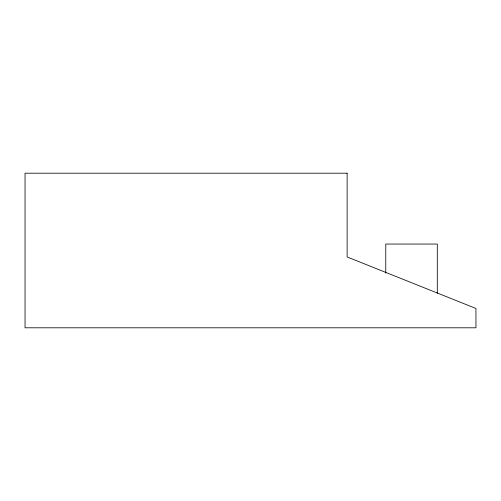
<?xml version="1.0" encoding="UTF-8"?>
<svg xmlns="http://www.w3.org/2000/svg" width="501" height="501" viewBox="0 0 501 501"><rect width="100%" height="100%" fill="white"/><g stroke="black" fill="none" stroke-linecap="round" stroke-linejoin="round"><path stroke-width="0.75" d="M437.304 293.304L437.304 244.056L385.77 244.056L385.77 273.151M347.124 173.202L25.05 173.202L25.05 327.798L475.95 327.798L475.95 308.472L347.124 256.944L347.124 173.202"/></g></svg>
